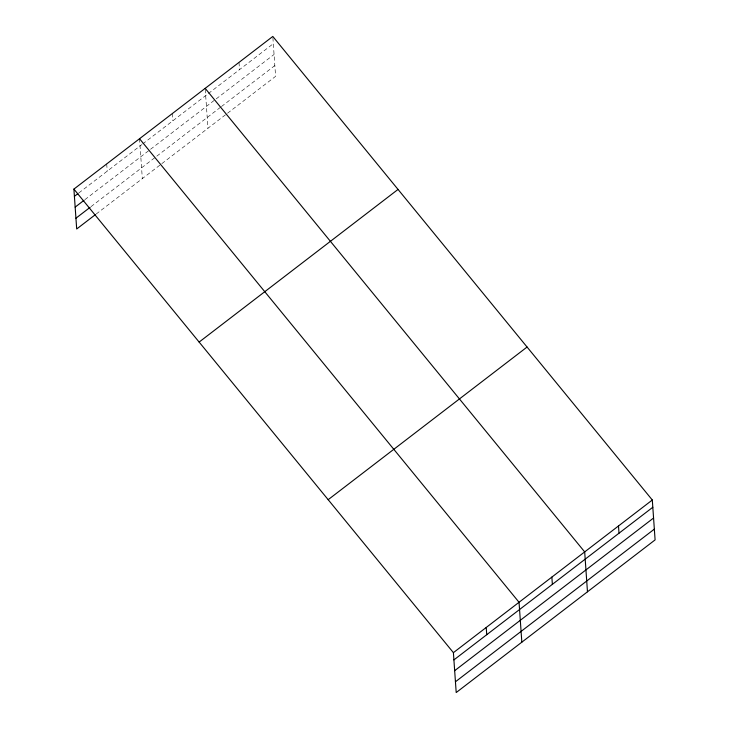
<?xml version="1.0" encoding="UTF-8"?>
<svg xmlns="http://www.w3.org/2000/svg" width="729" height="729" viewBox="0 0 729 729"><rect width="100%" height="100%" fill="white"/><g stroke="black" fill="none" stroke-linecap="round" stroke-linejoin="round"><path stroke-width="0.55" stroke-dasharray="3.65 2.73" d="M78.841 192.939L141.818 144.606M142.702 143.932L207.464 94.232M208.357 93.549L273.311 43.694M84.919 199.628L149.673 149.937M150.557 149.254L215.337 99.536M216.221 98.862L274.068 54.465M91.016 206.644L220.559 107.227M221.452 106.543L274.842 65.564M96.201 214.016L160.954 164.326M161.838 163.642L226.655 113.906M227.539 113.223L275.598 76.345L272.874 37.489M238.994 62.402L239.495 69.647M205.25 89.385L207.965 128.24M172.354 113.542L172.864 120.786M139.54 138.729L142.328 178.614M106.716 163.916L107.227 171.16"/><path stroke-width="1.09" d="M73.902 189.103L272.801 36.45L652.309 500.012L655.098 539.897L456.199 692.55L453.402 652.655L73.902 189.103L76.691 228.988L95.317 214.7M74.404 196.347L77.957 193.622M75.16 207.118L84.026 200.311M75.934 218.217L90.132 207.328M199.135 342.074L398.043 189.422M328.168 499.684L527.076 347.031M453.402 652.655L652.309 500.012M453.912 659.9L652.819 507.256M454.668 670.68L653.567 518.027M455.443 681.779L654.35 529.126M205.177 88.355L584.685 551.908L587.474 591.802M139.54 138.729L519.048 602.282L521.836 642.176M618.493 525.955L619.003 533.2M551.862 577.095L552.372 584.339M486.225 627.469L486.735 634.713"/></g></svg>
